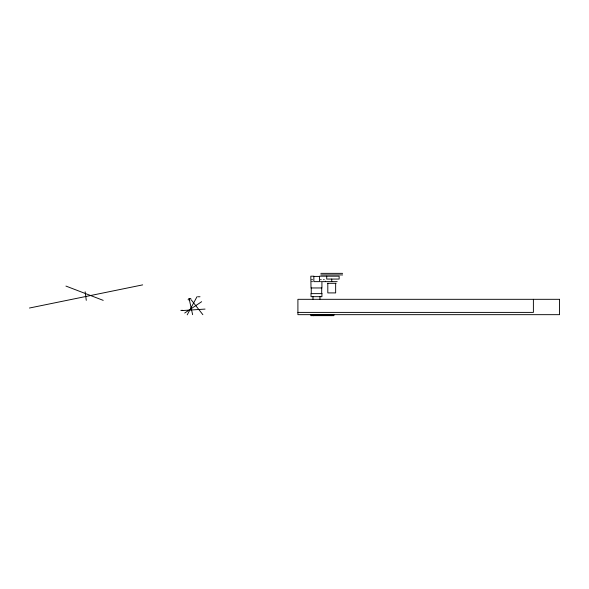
<?xml version="1.0" encoding="UTF-8"?>
<svg xmlns="http://www.w3.org/2000/svg" width="589" height="589" viewBox="0 0 589 589"><rect width="100%" height="100%" fill="white"/><g stroke="black" fill="none" stroke-linecap="round" stroke-linejoin="round"><path stroke-width="0.88" d="M187.214 314.835L196.991 296.76M184.718 313.009L201.659 301.693M29.45 308.025L142.671 284.877M183.385 310.484L205.053 309.092M320.828 273.355L342.629 273.355M320.828 274.93L342.629 274.93M313.856 276.41L319.525 276.41M311.736 279.679L312.494 279.679M320.453 279.679L321.211 279.679M323.501 279.679L324.259 279.679M311.728 281.638L312.501 281.638M320.445 281.638L321.219 281.638M337.18 281.638L321.918 281.638L321.918 287.962L311.021 287.962L310.808 276.189L313.856 276.189L313.856 281.638L319.525 281.638L319.525 276.189L339.139 276.189L339.139 279.068L326.704 279.068L326.704 276.189M327.381 283.316L336.083 283.316M197.823 296.76L200.01 296.76M188.694 298.498L190.873 298.498M188.038 299.779L190.144 299.779M180.823 310.366L182.053 310.366M182.163 310.366L182.87 310.366M297.909 312.398L533.391 312.398L533.391 299.315M313.134 315.203L314.128 315.203M65.939 286.077L103.215 300.368M191.175 299.779L202.859 314.666M189.216 299.065L192.618 314.666M85.155 291.776L86.274 300.338M335.649 283.316L335.649 292.91L327.815 292.91L327.808 283.316M333.035 314.769L333.035 315.645M331.732 279.068L331.732 281.638M331.379 314.769L331.379 315.645M331.165 315.645L331.165 314.769L333.897 314.769L333.911 315.645L310.823 315.645L310.808 314.769L330.989 314.769L330.989 315.645M330.768 314.769L330.768 315.645M325.408 281.13L325.408 281.638M321.704 287.962L321.704 293.631M319.96 296.679L319.96 299.183M313.863 314.769L313.944 315.645M313.723 314.769L313.723 315.645M313.554 314.769L313.554 315.645M312.987 296.679L312.987 299.183M311.677 314.769L311.677 315.645M311.242 287.962L311.242 293.631M321.918 293.631L311.021 293.631L311.021 296.679L321.918 296.679L321.918 293.631M559.55 299.315L297.909 299.315L297.909 314.666L559.55 314.666L559.55 299.315M313.414 315.645L313.414 314.769L313.333 315.645"/></g></svg>
